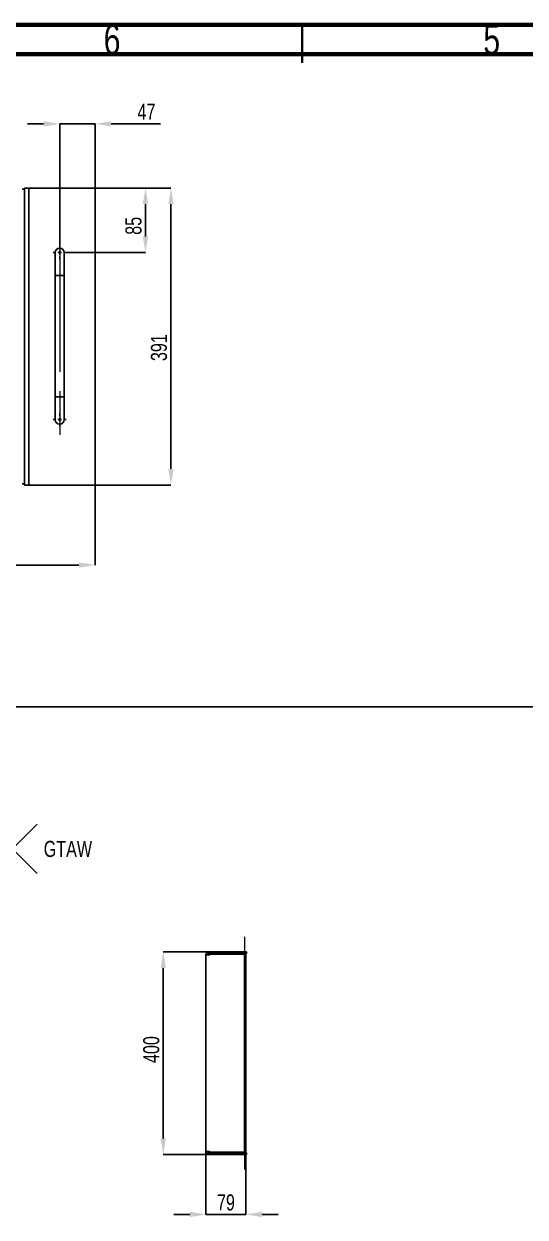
# Model space of a CAD drawing. Header units: millimetres. Extents: x 15 to 1266, y -324 to 294.
# Drawn here: x 130.1 to 196.1, y -193.6 to -36.4 of the extents above; entities that cross this region are included whole.
import ezdxf

# ---------------------------------------------------------------- set-up
doc = ezdxf.new("R2010")
doc.units = ezdxf.units.MM
doc.header["$PDSIZE"] = -1
doc.linetypes.add('CENTERX2', pattern=[20.32, 12.7, -2.54, 2.54, -2.54])
doc.layers.add('FORMAT', color=7, linetype='Continuous')
doc.styles.add('SLDTEXTSTYLE0', font='TXT', dxfattribs={"width": 0.75})
doc.dimstyles.new('SLDDIMSTYLE15', dxfattribs={"dimtxt": 2.116667, "dimasz": 2.116667, "dimexe": 0, "dimexo": 0.0625, "dimgap": 0.529167, "dimtad": 1, "dimdec": 0, "dimlfac": 15, "dimrnd": 1e-09, "dimzin": 12, "dimdsep": 46, "dimtxsty": 'SLDTEXTSTYLE0', "dimsah": 1, "dimcen": 0.09, "dimadec": 0, "dimazin": 3, "dimtfac": 1, "dimtdec": 0, "dimtofl": 0, "dimtmove": 0, "dimatfit": 3, "dimfxl": 1, "dimfrac": 2, "dimtolj": 1, "dimtzin": 12, "dimarcsym": 0})
doc.dimstyles.new('SLDDIMSTYLE17', dxfattribs={"dimtxt": 2.116667, "dimasz": 2.116667, "dimexe": 0, "dimexo": 0.0625, "dimgap": 0.529167, "dimtad": 1, "dimdec": 0, "dimlfac": 15, "dimrnd": 1e-09, "dimzin": 12, "dimdsep": 46, "dimtxsty": 'SLDTEXTSTYLE0', "dimsah": 1, "dimcen": 0.09, "dimadec": 0, "dimazin": 3, "dimtfac": 1, "dimtdec": 0, "dimtmove": 0, "dimatfit": 0, "dimfxl": 1, "dimfrac": 2, "dimtolj": 1, "dimtzin": 12, "dimarcsym": 0})
doc.dimstyles.new('SLDDIMSTYLE8', dxfattribs={"dimtxt": 2.116667, "dimasz": 2.116667, "dimexe": 0, "dimexo": 0.0625, "dimgap": 0.529167, "dimtad": 1, "dimdec": 0, "dimlfac": 10, "dimrnd": 1e-09, "dimzin": 12, "dimdsep": 46, "dimtxsty": 'SLDTEXTSTYLE0', "dimsah": 1, "dimcen": 0.09, "dimadec": 0, "dimazin": 3, "dimtfac": 1, "dimtdec": 0, "dimtmove": 0, "dimatfit": 0, "dimfxl": 1, "dimfrac": 2, "dimtolj": 1, "dimtzin": 12, "dimarcsym": 0})
doc.dimstyles.new('SLDDIMSTYLE9', dxfattribs={"dimtxt": 2.116667, "dimasz": 2.116667, "dimexe": 0, "dimexo": 0.0625, "dimgap": 0.529167, "dimtad": 1, "dimdec": 0, "dimlfac": 10, "dimrnd": 1e-09, "dimzin": 12, "dimdsep": 46, "dimtxsty": 'SLDTEXTSTYLE0', "dimsah": 1, "dimcen": 0.09, "dimadec": 0, "dimazin": 3, "dimtfac": 1, "dimtdec": 0, "dimtofl": 0, "dimtmove": 0, "dimatfit": 3, "dimfxl": 1, "dimfrac": 2, "dimtolj": 1, "dimtzin": 12, "dimarcsym": 0})

# ---------------------------------------------------------------- blocks, each defined once
blk = doc.blocks.new('*D729')
at = {"layer": 'Defpoints', "color": 0}
for p in [(139.46, -58.03), (139.46, -97.15), (149.46, -97.15)]:
    blk.add_point(p, dxfattribs=at)
at = {"layer": 'FORMAT', "color": 0, "lineweight": -2}
for p, q in [((139.52, -58.03), (149.46, -58.03)), ((149.46, -60.15), (149.46, -95.03)), ((139.52, -97.15), (149.46, -97.15))]:
    blk.add_line(p, q, dxfattribs=at)
at = {"layer": 'FORMAT', "color": 0}
for points in [[(149.11, -60.15), (149.81, -60.15), (149.46, -58.03)], [(149.11, -95.03), (149.81, -95.03), (149.46, -97.15)]]:
    blk.add_solid(points, dxfattribs=at)
at = {"layer": 'FORMAT', "color": 0, "insert": (146.81, -79.05), "char_height": 2.117, "attachment_point": 2, "rotation": 90, "style": 'SLDTEXTSTYLE0'}
blk.add_mtext('\\A1;391', dxfattribs=at)
blk = doc.blocks.new('*D730')
at = {"layer": 'Defpoints', "color": 0}
for p in [(42.46, -97.15), (139.46, -97.15), (42.46, -107.69)]:
    blk.add_point(p, dxfattribs=at)
at = {"layer": 'FORMAT', "color": 0, "lineweight": -2}
for p, q in [((42.46, -97.21), (42.46, -107.69)), ((139.46, -97.21), (139.46, -107.69)), ((137.34, -107.69), (44.58, -107.69))]:
    blk.add_line(p, q, dxfattribs=at)
at = {"layer": 'FORMAT', "color": 0}
for points in [[(44.58, -107.34), (44.58, -108.04), (42.46, -107.69)], [(137.34, -107.34), (137.34, -108.04), (139.46, -107.69)]]:
    blk.add_solid(points, dxfattribs=at)
at = {"layer": 'FORMAT', "color": 0, "insert": (92.62, -105.04), "char_height": 2.117, "attachment_point": 2, "style": 'SLDTEXTSTYLE0'}
blk.add_mtext('\\A1;970', dxfattribs=at)
blk = doc.blocks.new('*D731')
at = {"layer": 'Defpoints', "color": 0}
for p in [(139.46, -49.58), (139.46, -58.03), (134.81, -65.68)]:
    blk.add_point(p, dxfattribs=at)
at = {"layer": 'FORMAT', "color": 0, "lineweight": -2}
for p, q in [((132.69, -49.58), (130.58, -49.58)), ((134.81, -65.62), (134.81, -49.58)), ((134.81, -49.58), (139.46, -49.58)), ((139.46, -57.97), (139.46, -49.58)), ((141.58, -49.58), (148.08, -49.58))]:
    blk.add_line(p, q, dxfattribs=at)
at = {"layer": 'FORMAT', "color": 0}
for points in [[(132.69, -49.23), (132.69, -49.93), (134.81, -49.58)], [(141.58, -49.23), (141.58, -49.93), (139.46, -49.58)]]:
    blk.add_solid(points, dxfattribs=at)
at = {"layer": 'FORMAT', "color": 0, "insert": (146.23, -46.93), "char_height": 2.117, "attachment_point": 2, "style": 'SLDTEXTSTYLE0'}
blk.add_mtext('\\A1;47', dxfattribs=at)
blk = doc.blocks.new('*D732')
at = {"color": 0, "linetype": 'Continuous', "lineweight": -2}
for p, q in [((139.52, -58.03), (146.1, -58.03)), ((146.1, -64.41), (146.1, -60.15)), ((135.72, -66.53), (146.1, -66.53))]:
    blk.add_line(p, q, dxfattribs=at)
at = {"color": 0, "linetype": 'Continuous'}
for points in [[(145.75, -60.15), (146.46, -60.15), (146.1, -58.03)], [(145.75, -64.41), (146.46, -64.41), (146.1, -66.53)]]:
    blk.add_solid(points, dxfattribs=at)
at = {"layer": 'Defpoints', "color": 0, "linetype": 'Continuous'}
for p in [(139.46, -58.03), (146.1, -58.03), (135.66, -66.53)]:
    blk.add_point(p, dxfattribs=at)
at = {"color": 0, "linetype": 'Continuous', "lineweight": 18, "insert": (143.46, -63.01), "char_height": 2.117, "attachment_point": 2, "rotation": 90, "style": 'SLDTEXTSTYLE0'}
blk.add_mtext('\\A1;85', dxfattribs=at)
blk = doc.blocks.new('SW_CENTERMARKSYMBOL_146')
at = {"layer": 'FORMAT', "color": 0}
for p, q in [((-0.5, 0), (-0.85, 0)), ((0, 0), (-0.25, 0)), ((0, 0.5), (0, 0.85)), ((0, 0), (0, 0.25)), ((0, 0), (0, -0.25)), ((0, 0), (0.25, 0)), ((0.5, 0), (0.85, 0)), ((0, -0.5), (0, -0.85))]:
    blk.add_line(p, q, dxfattribs=at)
blk = doc.blocks.new('SW_CENTERMARKSYMBOL_147')
at = {"layer": 'FORMAT', "color": 0}
for p, q in [((-0.5, 0), (-0.85, 0)), ((0, 0), (-0.25, 0)), ((0, 0.5), (0, 0.85)), ((0, 0), (0, 0.25)), ((0, 0), (0, -0.25)), ((0, 0), (0.25, 0)), ((0.5, 0), (0.85, 0)), ((0, -0.5), (0, -0.85))]:
    blk.add_line(p, q, dxfattribs=at)
blk = doc.blocks.new('SW_SYMBOL_AWLD_FILL')
at = {"color": 0, "linetype": 'Continuous', "lineweight": 0}
for p, q in [((0, 0), (0, 1250)), ((0, 1250), (1250, 0)), ((1250, 0), (0, 0))]:
    blk.add_line(p, q, dxfattribs=at)
blk = doc.blocks.new('SW_WELDSYMBOL_4')
at = {"layer": 'FORMAT', "color": 0}
for p, q in [((28.66, 3.26), (25.4, 0)), ((25.4, 0), (0, 0)), ((28.66, -3.26), (25.4, 0))]:
    blk.add_line(p, q, dxfattribs=at)
at = {"layer": 'FORMAT', "color": 0, "xscale": 0.0027037109, "yscale": 0.0027037109, "zscale": 0.0027037109}
blk.add_blockref('SW_SYMBOL_AWLD_FILL', (11.02, 0), dxfattribs=at)
at = {"layer": 'FORMAT', "color": 0, "attachment_point": 1, "style": 'SLDTEXTSTYLE0'}
for s, insert, char_height in [('3', (8.54, 3.67), 2.12), ('GTAW', (29.52, 1.05), 2.117)]:
    blk.add_mtext(s, dxfattribs=dict(at, insert=insert, char_height=char_height))
blk = doc.blocks.new('*D739')
at = {"layer": 'Defpoints', "color": 0}
for p in [(154.06, -184.91), (159.33, -185.01), (154.06, -193.21)]:
    blk.add_point(p, dxfattribs=at)
at = {"layer": 'FORMAT', "color": 0, "lineweight": -2}
for p, q in [((154.06, -184.97), (154.06, -193.21)), ((159.33, -185.08), (159.33, -193.21)), ((151.95, -193.21), (149.83, -193.21)), ((159.33, -193.21), (154.06, -193.21)), ((161.45, -193.21), (163.56, -193.21))]:
    blk.add_line(p, q, dxfattribs=at)
at = {"layer": 'FORMAT', "color": 0}
for points in [[(151.95, -192.86), (151.95, -193.57), (154.06, -193.21)], [(161.45, -192.86), (161.45, -193.57), (159.33, -193.21)]]:
    blk.add_solid(points, dxfattribs=at)
at = {"layer": 'FORMAT', "color": 0, "insert": (156.7, -190.57), "char_height": 2.117, "attachment_point": 2, "style": 'SLDTEXTSTYLE0'}
blk.add_mtext('\\A1;79', dxfattribs=at)
blk = doc.blocks.new('*D740')
at = {"layer": 'Defpoints', "color": 0}
for p in [(148.45, -158.64), (154.46, -158.64), (154.46, -185.31)]:
    blk.add_point(p, dxfattribs=at)
at = {"layer": 'FORMAT', "color": 0, "lineweight": -2}
for p, q in [((154.4, -158.64), (148.45, -158.64)), ((148.45, -183.19), (148.45, -160.76)), ((154.4, -185.31), (148.45, -185.31))]:
    blk.add_line(p, q, dxfattribs=at)
at = {"layer": 'FORMAT', "color": 0}
for points in [[(148.09, -160.76), (148.8, -160.76), (148.45, -158.64)], [(148.09, -183.19), (148.8, -183.19), (148.45, -185.31)]]:
    blk.add_solid(points, dxfattribs=at)
at = {"layer": 'FORMAT', "color": 0, "insert": (145.8, -171.5), "char_height": 2.117, "attachment_point": 2, "rotation": 90, "style": 'SLDTEXTSTYLE0'}
blk.add_mtext('\\A1;400', dxfattribs=at)

msp = doc.modelspace()

# ---------------------------------------------------------------- linework, layer by layer
at = {"color": 7, "linetype": 'Continuous', "lineweight": 70}
for p, q in [((16.738536, -36.5306917), (416.738536, -36.5306917)), ((21.738536, -40.3971667), (411.1410081, -40.3971667))]:
    msp.add_line(p, q, dxfattribs=at)
at = {"color": 7, "linetype": 'Continuous', "lineweight": 35}
msp.add_line((166.738536, -41.5306917), (166.738536, -36.5306917), dxfattribs=at)
at = {"color": 7, "linetype": 'Continuous', "lineweight": 25}
for p, q in [((130.1587374, -58.030379), (130.1587374, -97.1475365)), ((130.1587374, -58.030379), (130.7587372, -58.030379)), ((130.7587372, -97.1475365), (130.7587372, -58.030379)), ((139.4587376, -58.030379), (130.7587372, -58.030379)), ((139.4587376, -58.030379), (139.4587376, -97.1475365)), ((129.8587376, -58.1889572), (130.1587374, -58.1889572)), ((134.2087382, -66.5303791), (134.2087382, -69.5303792)), ((135.4087376, -69.5303792), (135.4087376, -66.5303791)), ((134.2087382, -69.5303792), (134.2087382, -85.5303789)), ((135.4087376, -85.5303789), (135.4087376, -69.5303792)), ((134.2087382, -85.5303789), (134.2087382, -88.5303797)), ((135.4087376, -88.5303797), (135.4087376, -85.5303789)), ((130.1587374, -96.9889583), (129.8587376, -96.9889583)), ((130.7587372, -97.1475365), (130.1587374, -97.1475365)), ((130.7587372, -97.1475365), (139.4587376, -97.1475365)), ((154.462386, -158.6419649), (154.5617592, -158.6419649)), ((154.5617592, -158.8419649), (154.5617592, -158.6419649)), ((154.5617592, -158.6419649), (159.1957193, -158.6419649)), ((159.3957192, -158.6419649), (159.1957193, -158.6419649)), ((159.3957192, -158.8419649), (159.3957192, -158.6419649)), ((154.062386, -184.9086312), (154.062386, -159.0419649)), ((154.462386, -159.0419649), (154.062386, -159.0419649)), ((154.462386, -158.8419649), (154.5617592, -158.8419649)), ((154.462386, -159.0419649), (154.5617592, -159.0419649)), ((154.5617592, -158.8419649), (159.1957193, -158.8419649)), ((154.5617592, -158.9362458), (154.5617592, -159.0419649)), ((158.9290526, -158.9362458), (154.5617592, -158.9362458)), ((159.1290525, -158.9362458), (158.9290526, -158.9362458)), ((159.3290529, -158.9362458), (159.1290525, -158.9362458)), ((159.1290525, -158.9362458), (159.1290525, -185.0143499)), ((159.3957192, -158.8419649), (159.1957193, -158.8419649)), ((159.3290529, -158.9362458), (159.3290529, -185.0143499)), ((154.062386, -184.9086312), (154.462386, -184.9086312)), ((154.462386, -184.9086312), (154.5617592, -184.9086312)), ((154.5617592, -185.1086326), (154.462386, -185.1086326)), ((154.5617592, -185.308632), (154.462386, -185.308632)), ((154.5617592, -185.0143499), (154.5617592, -184.9086312)), ((154.5617592, -185.0143499), (158.9290526, -185.0143499)), ((154.5617592, -185.1086326), (154.5617592, -185.308632)), ((159.1957193, -185.1086326), (154.5617592, -185.1086326)), ((159.1957193, -185.308632), (154.5617592, -185.308632)), ((158.9290526, -185.0143499), (159.1290525, -185.0143499)), ((159.3290529, -185.0143499), (159.1290525, -185.0143499)), ((159.3957192, -185.1086326), (159.1957193, -185.1086326)), ((159.3957192, -185.308632), (159.1957193, -185.308632)), ((159.3957192, -185.1086326), (159.3957192, -185.308632))]:
    msp.add_line(p, q, dxfattribs=at)
at = {"color": 8, "linetype": 'Continuous', "lineweight": 25}
for p, q in [((135.4087376, -69.5303792), (134.2087382, -69.5303792)), ((135.4087376, -85.5303789), (134.2087382, -85.5303789))]:
    msp.add_line(p, q, dxfattribs=at)
at = {"color": 7, "linetype": 'Continuous', "lineweight": 25}
for centre, radius, start, end in [((134.8087375, -66.5303792), 0.6, 0, 180), ((134.8087375, -88.5303792), 0.6, 180, 0), ((154.462386, -159.0419649), 0.4, 90, 180), ((154.462386, -159.0419649), 0.2, 90, 180), ((154.462386, -184.9086316), 0.4, 180, 270), ((154.462386, -184.9086316), 0.2, 180, 270)]:
    msp.add_arc(centre, radius, start, end, dxfattribs=at)
at = {"layer": 'FORMAT', "linetype": 'CENTERX2', "lineweight": 18}
for p, q in [((134.8087375, -64.5303792), (134.8087375, -69.5303792)), ((134.8087375, -69.5303792), (134.8087375, -85.5303792)), ((134.8087375, -85.5303792), (134.8087375, -90.5303792))]:
    msp.add_line(p, q, dxfattribs=at)
at = {"layer": 'FORMAT'}
msp.add_line((21.738536, -126.3802348), (319.5951592, -126.3802348), dxfattribs=at)
at = {"layer": 'FORMAT', "linetype": 'CENTERX2', "lineweight": 18, "ltscale": 0.666667}
for p, q in [((159.1957193, -160.8419649), (159.1957193, -156.6419649)), ((159.1957193, -187.3086316), (159.1957193, -183.1086316))]:
    msp.add_line(p, q, dxfattribs=at)

# ---------------------------------------------------------------- block references
at = {"layer": 'FORMAT'}
for name, p in [('SW_CENTERMARKSYMBOL_147', (134.8087375, -66.5303792)), ('SW_CENTERMARKSYMBOL_146', (134.8087375, -88.5303792)), ('SW_WELDSYMBOL_4', (103.1815252, -145.064073))]:
    msp.add_blockref(name, p, dxfattribs=at)

# ---------------------------------------------------------------- texts
at = {"color": 7, "linetype": 'Continuous', "lineweight": 0, "char_height": 3.96875, "attachment_point": 2, "style": 'SLDTEXTSTYLE0'}
for s, insert in [('6', (141.6985729, -36.4705376)), ('5', (191.6985729, -36.4705376))]:
    msp.add_mtext(s, dxfattribs=dict(at, insert=insert))

# ---------------------------------------------------------------- dimensions: what is measured, and where the dimension line sits
at = {"color": 7, "linetype": 'Continuous', "lineweight": 18}
dim = msp.add_linear_dim(base=(146.1039711, -58.0303792), p1=(135.6587375, -66.5303792), p2=(139.4587375, -58.0303792), angle=90, dimstyle='SLDDIMSTYLE8', dxfattribs=at)
dim.commit()
dim.dimension.update_dxf_attribs({"geometry": '*D732', "text_midpoint": (146.1039711, -63.0070249), "dimtype": 160})
at = {"layer": 'FORMAT'}
for base, p1, p2, dimstyle, picture, middle in [((139.4587374877, -49.5800823394), (134.8087374877, -65.6803791904), (139.4587374877, -58.0303791904), 'SLDDIMSTYLE8', '*D731', (146.2314546912, -49.5800823394)), ((42.4587375, -107.6889578), (139.4587375, -97.1475365), (42.4587375, -97.1475365), 'SLDDIMSTYLE9', '*D730', (92.6151896, -107.6889578)), ((154.062386, -193.2142963), (159.3290526, -185.0143507), (154.062386, -184.9086316), 'SLDDIMSTYLE17', '*D739', (156.6957193, -193.2142963))]:
    dim = msp.add_linear_dim(base=base, p1=p1, p2=p2, dimstyle=dimstyle, dxfattribs=at)
    dim.commit()
    dim.dimension.update_dxf_attribs({"geometry": picture, "text_midpoint": middle, "dimtype": 160})
for base, p1, p2, dimstyle, picture, middle in [((149.4587375, -97.1475365), (139.4587375, -58.0303792), (139.4587375, -97.1475365), 'SLDDIMSTYLE9', '*D729', (149.4587375, -79.0530635)), ((148.445488, -158.6419649), (154.462386, -185.3086316), (154.462386, -158.6419649), 'SLDDIMSTYLE15', '*D740', (148.445488, -171.5046943))]:
    dim = msp.add_linear_dim(base=base, p1=p1, p2=p2, angle=90, dimstyle=dimstyle, dxfattribs=at)
    dim.commit()
    dim.dimension.update_dxf_attribs({"geometry": picture, "text_midpoint": middle, "dimtype": 160})

doc.saveas('drawing.dxf')
